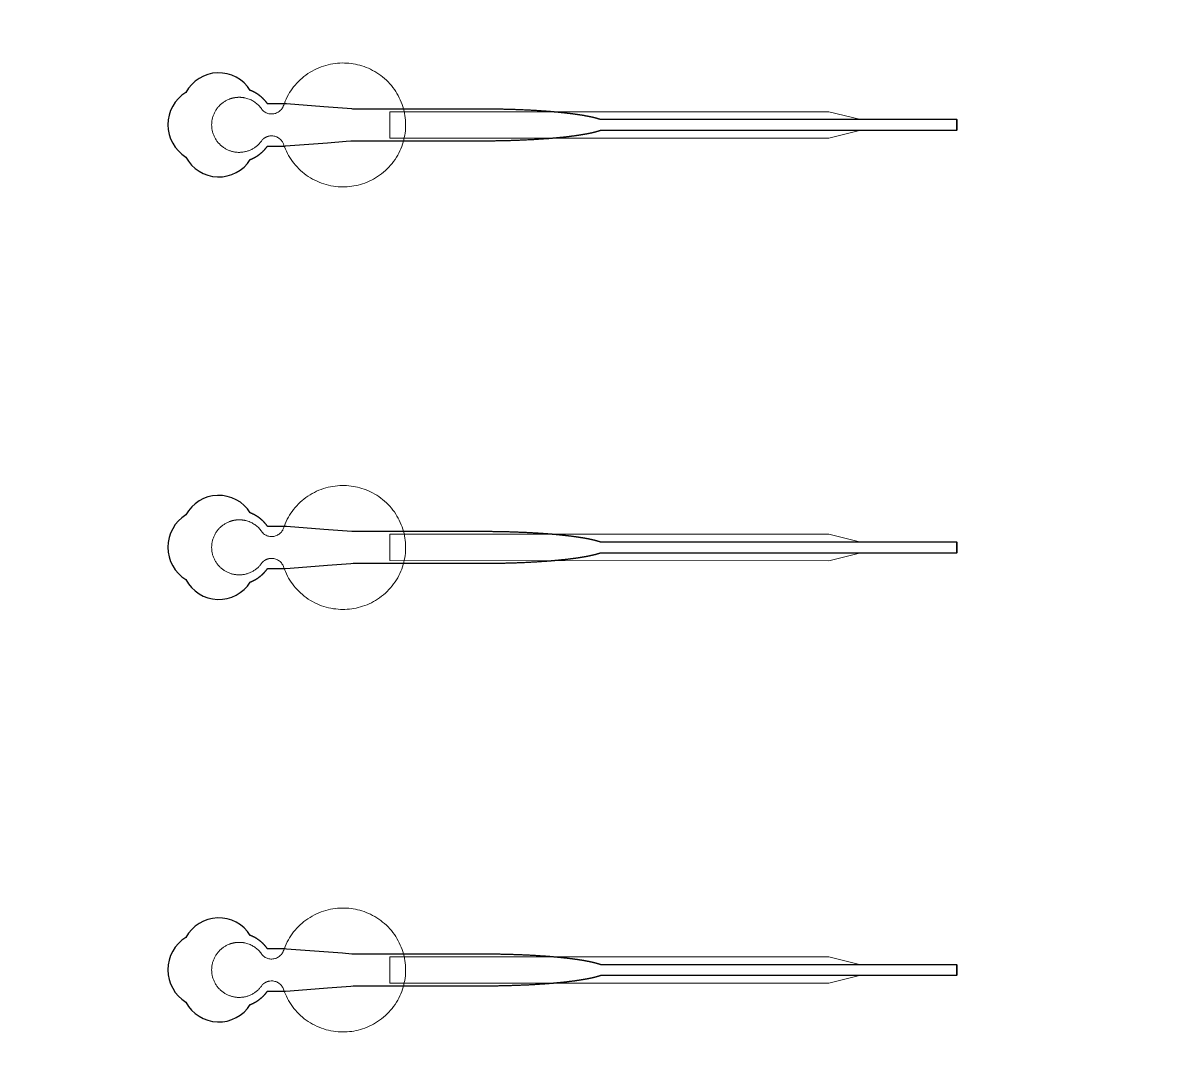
# Model space of a CAD drawing. Header units: inches. Extents: x -52997 to 52003, y -52254 to 52746.
# Drawn here: x -21881 to -16400, y 3389 to 8292 of the extents above; entities that cross this region are included whole.
import ezdxf

# ---------------------------------------------------------------- set-up
doc = ezdxf.new("R2010")
doc.units = ezdxf.units.IN
doc.header["$MEASUREMENT"] = 0
doc.layers.add('1', color=1, linetype='Continuous')
doc.layers.add('2', color=140, linetype='Continuous', lineweight=0)
doc.layers.add('3', color=90, linetype='Continuous', lineweight=0)

msp = doc.modelspace()

# ---------------------------------------------------------------- linework, layer by layer
at = {"layer": '1'}
for points in [[(-16283.4, -47485.7), (0, -47485.7), (16283.4, -47485.7, 5.999107)], [(-16250, -47285.7), (0, -47285.7), (16250, -47285.7, 5.986812)], [(-13685.8, -45485.7), (0, -45485.7), (13685.8, -45485.7, 6.794322)], [(-20806.1, 7646.4), (-20805.8, 7646.6), (-20805, 7646.9), (-20804.1, 7647.2), (-20803.3, 7647.6), (-20802.4, 7647.9), (-20801.6, 7648.2), (-20800.7, 7648.6), (-20799.9, 7649), (-20799, 7649.3), (-20798.2, 7649.7), (-20797.3, 7650.1), (-20796.5, 7650.5), (-20795.6, 7650.9), (-20794.7, 7651.3), (-20793.9, 7651.7), (-20793, 7652.1), (-20792.2, 7652.5), (-20791.3, 7652.9), (-20790.5, 7653.4), (-20789.6, 7653.8), (-20788.7, 7654.2), (-20787.9, 7654.7), (-20787, 7655.1), (-20786.2, 7655.6), (-20785.3, 7656.1), (-20784.5, 7656.5), (-20783.6, 7657), (-20782.7, 7657.5), (-20781.9, 7658), (-20781, 7658.5), (-20780.2, 7659), (-20779.3, 7659.5), (-20778.5, 7660), (-20777.6, 7660.5), (-20776.8, 7661), (-20775.9, 7661.6), (-20775.1, 7662.1), (-20774.2, 7662.7), (-20773.4, 7663.2), (-20772.6, 7663.8), (-20771.7, 7664.3), (-20770.9, 7664.9), (-20770, 7665.4), (-20769.2, 7666), (-20768.4, 7666.6), (-20767.5, 7667.2), (-20766.7, 7667.8), (-20765.9, 7668.4), (-20765.1, 7669), (-20764.3, 7669.6), (-20763.4, 7670.2), (-20762.6, 7670.8), (-20761.8, 7671.4), (-20761, 7672), (-20760.2, 7672.7), (-20759.4, 7673.3), (-20758.6, 7673.9), (-20757.8, 7674.6), (-20757, 7675.2), (-20756.2, 7675.9), (-20755.4, 7676.5), (-20754.7, 7677.2), (-20753.9, 7677.8), (-20753.1, 7678.5), (-20752.3, 7679.2), (-20751.6, 7679.9), (-20750.8, 7680.5), (-20750.1, 7681.2), (-20749.3, 7681.9), (-20748.6, 7682.6), (-20747.8, 7683.3), (-20747.1, 7684), (-20746.3, 7684.7), (-20745.6, 7685.4), (-20744.9, 7686.1), (-20744.2, 7686.8), (-20743.5, 7687.5), (-20742.7, 7688.3), (-20742, 7689), (-20741.3, 7689.7), (-20740.6, 7690.4), (-20740, 7691.2), (-20739.3, 7691.9), (-20738.6, 7692.6), (-20737.9, 7693.4), (-20737.3, 7694.1), (-20736.6, 7694.8), (-20735.9, 7695.6), (-20735.3, 7696.3), (-20734.6, 7697.1), (-20734, 7697.8), (-20733.4, 7698.6), (-20732.7, 7699.3), (-20732.1, 7700.1), (-20731.5, 7700.9), (-20730.9, 7701.6), (-20730.3, 7702.4), (-20729.7, 7703.1), (-20729.1, 7703.9), (-20728.5, 7704.7), (-20727.9, 7705.4), (-20727.4, 7706.2), (-20726.8, 7707), (-20726.2, 7707.7), (-20725.7, 7708.5), (-20725.1, 7709.3), (-20724.6, 7710), (-20681, 7710), (-20659.2, 7710), (-20648.3, 7710), (-20645.6, 7710), (-20644.2, 7710), (-20644.2, 7710), (-20644.2, 7710), (-20644.2, 7710), (-20644.2, 7710), (-20644.1, 7710.1), (-20644.1, 7710.1), (-20643.7, 7710.1), (-20643, 7710.1), (-20641.6, 7710.2), (-20638.9, 7710.5), (-20616.8, 7712.1), (-20440.2, 7725.7), (-20351.8, 7732.5), (-20329.8, 7734.2), (-20318.7, 7735), (-20318.4, 7735), (-20318.3, 7735), (-20318.3, 7735), (-20318.2, 7735), (-20318.1, 7735), (-20317.7, 7735), (-20057.2, 7735), (-20051, 7735), (-20038.4, 7735), (-19937.9, 7735), (-19736.9, 7735), (-19724.3, 7735), (-19718, 7735), (-19714.9, 7735), (-19713.3, 7735), (-19712.9, 7735), (-19712.7, 7735), (-19712.6, 7735), (-19712.6, 7735), (-19712.5, 7735), (-19712.5, 7735), (-19711.9, 7735), (-19707.4, 7735.1), (-19702.8, 7735.1), (-19698.1, 7735.1), (-19693.5, 7735.1), (-19688.9, 7735.1), (-19684.2, 7735.1), (-19679.5, 7735.2), (-19674.9, 7735.2), (-19670.2, 7735.2), (-19665.5, 7735.3), (-19660.8, 7735.3), (-19656, 7735.4), (-19651.3, 7735.4), (-19646.6, 7735.5), (-19641.8, 7735.6), (-19637, 7735.6), (-19632.3, 7735.7), (-19627.5, 7735.8), (-19622.7, 7735.9), (-19617.9, 7736), (-19613.1, 7736.1), (-19608.3, 7736.2), (-19603.5, 7736.3), (-19598.7, 7736.4), (-19593.9, 7736.5), (-19589.1, 7736.7), (-19584.2, 7736.8), (-19579.4, 7736.9), (-19574.6, 7737.1), (-19569.8, 7737.2), (-19564.9, 7737.4), (-19560.1, 7737.5), (-19555.3, 7737.7), (-19550.4, 7737.8), (-19545.6, 7738), (-19540.8, 7738.2), (-19535.9, 7738.4), (-19531.1, 7738.6), (-19526.3, 7738.8), (-19521.5, 7739), (-19516.7, 7739.2), (-19511.8, 7739.4), (-19507, 7739.6), (-19502.2, 7739.8), (-19497.5, 7740), (-19492.7, 7740.3), (-19487.9, 7740.5), (-19483.1, 7740.7), (-19478.4, 7741), (-19473.6, 7741.3), (-19468.9, 7741.5), (-19464.1, 7741.8), (-19459.4, 7742), (-19454.7, 7742.3), (-19450, 7742.6), (-19445.3, 7742.9), (-19440.7, 7743.2), (-19436, 7743.5), (-19431.4, 7743.8), (-19426.8, 7744.1), (-19422.1, 7744.4), (-19417.6, 7744.7), (-19413, 7745.1), (-19410.7, 7745.2), (-19408.4, 7745.4), (-19406.2, 7745.6), (-19403.9, 7745.7), (-19401.6, 7745.9), (-19399.4, 7746.1), (-19397.1, 7746.2), (-19394.9, 7746.4), (-19392.6, 7746.6), (-19390.4, 7746.8), (-19388.2, 7747), (-19385.9, 7747.1), (-19383.7, 7747.3), (-19381.5, 7747.5), (-19379.3, 7747.7), (-19377.1, 7747.9), (-19374.9, 7748.1), (-19372.7, 7748.2), (-19370.5, 7748.4), (-19368.3, 7748.6), (-19366.2, 7748.8), (-19364, 7749), (-19361.8, 7749.2), (-19359.7, 7749.4), (-19357.5, 7749.6), (-19355.4, 7749.8), (-19353.2, 7750), (-19351.1, 7750.2), (-19349, 7750.4), (-19346.9, 7750.6), (-19344.8, 7750.8), (-19342.7, 7751), (-19340.6, 7751.2), (-19338.5, 7751.4), (-19336.4, 7751.6), (-19334.3, 7751.8), (-19332.2, 7752), (-19330.2, 7752.3), (-19328.1, 7752.5), (-19326.1, 7752.7), (-19324, 7752.9), (-19322, 7753.1), (-19320, 7753.3), (-19317.9, 7753.6), (-19315.9, 7753.8), (-19313.9, 7754), (-19311.9, 7754.2), (-19309.9, 7754.4), (-19308, 7754.7), (-19306, 7754.9), (-19304, 7755.1), (-19302.1, 7755.3), (-19300.1, 7755.6), (-19298.2, 7755.8), (-19296.2, 7756), (-19294.3, 7756.3), (-19292.4, 7756.5), (-19290.5, 7756.7), (-19288.6, 7757), (-19286.7, 7757.2), (-19284.8, 7757.5), (-19282.9, 7757.7), (-19281.1, 7757.9), (-19279.2, 7758.2), (-19277.4, 7758.4), (-19275.5, 7758.7), (-19273.7, 7758.9), (-19271.9, 7759.1), (-19270.1, 7759.4), (-19268.3, 7759.6), (-19266.5, 7759.9), (-19264.7, 7760.1), (-19262.9, 7760.4), (-19261.1, 7760.6), (-19259.4, 7760.9), (-19257.6, 7761.1), (-19255.9, 7761.4), (-19254.2, 7761.7), (-19252.5, 7761.9), (-19250.7, 7762.2), (-19249, 7762.4), (-19247.4, 7762.7), (-19245.7, 7762.9), (-19244, 7763.2), (-19242.3, 7763.5), (-19240.7, 7763.7), (-19239, 7764), (-19237.4, 7764.2), (-19235.8, 7764.5), (-19234.2, 7764.8), (-19232.6, 7765), (-19231, 7765.3), (-19229.4, 7765.6), (-19227.8, 7765.8), (-19226.3, 7766.1), (-19224.7, 7766.4), (-19223.2, 7766.7), (-19221.6, 7766.9), (-19220.1, 7767.2), (-19218.6, 7767.5), (-19217.1, 7767.7), (-19215.6, 7768), (-19214.1, 7768.3), (-19212.6, 7768.6), (-19211.2, 7768.8), (-19209.7, 7769.1), (-19208.3, 7769.4), (-19206.9, 7769.7), (-19205.4, 7770), (-19204, 7770.2), (-19202.6, 7770.5), (-19201.3, 7770.8), (-19199.9, 7771.1), (-19198.5, 7771.4), (-19197.2, 7771.6), (-19195.8, 7771.9), (-19194.5, 7772.2), (-19193.2, 7772.5), (-19191.8, 7772.8), (-19190.5, 7773.1), (-19189.2, 7773.4), (-19188, 7773.6), (-19186.7, 7773.9), (-19185.4, 7774.2), (-19184.2, 7774.5), (-19183, 7774.8), (-19181.7, 7775.1), (-19180.5, 7775.4), (-19179.3, 7775.7), (-19178.1, 7776), (-19176.9, 7776.2), (-19175.8, 7776.5), (-19174.6, 7776.8), (-19173.5, 7777.1), (-19172.3, 7777.4), (-19171.2, 7777.7), (-19170.1, 7778), (-19169, 7778.3), (-19167.9, 7778.6), (-19166.8, 7778.9), (-19165.7, 7779.2), (-19164.7, 7779.5), (-19163.6, 7779.8), (-19162.6, 7780.1), (-19161.6, 7780.4), (-19160.5, 7780.7), (-19159.5, 7781), (-19158.5, 7781.2), (-19157.6, 7781.5), (-19156.6, 7781.8), (-19155.6, 7782.1), (-19154.7, 7782.4), (-19153.7, 7782.7), (-19152.8, 7783), (-19151.9, 7783.3), (-19151, 7783.6), (-19150.1, 7783.9), (-19149.2, 7784.2), (-19148.3, 7784.5), (-19146.9, 7785), (-17461.3, 7784.8), (-17461.3, 7835), (-19146.8, 7835), (-19147.1, 7835.1), (-19148, 7835.4), (-19148.9, 7835.8), (-19149.7, 7836.1), (-19150.6, 7836.4), (-19151.5, 7836.7), (-19152.5, 7837), (-19153.4, 7837.3), (-19154.3, 7837.6), (-19155.3, 7837.8), (-19156.2, 7838.1), (-19157.2, 7838.4), (-19158.2, 7838.7), (-19159.2, 7839), (-19160.2, 7839.3), (-19161.2, 7839.6), (-19162.2, 7839.9), (-19163.3, 7840.2), (-19164.3, 7840.5), (-19165.4, 7840.8), (-19166.4, 7841.1), (-19167.5, 7841.4), (-19168.6, 7841.7), (-19169.7, 7842), (-19170.8, 7842.3), (-19172, 7842.6), (-19173.1, 7842.9), (-19174.3, 7843.2), (-19175.4, 7843.5), (-19176.6, 7843.8), (-19177.8, 7844.1), (-19179, 7844.4), (-19180.2, 7844.6), (-19181.4, 7844.9), (-19182.6, 7845.2), (-19183.8, 7845.5), (-19185.1, 7845.8), (-19186.3, 7846.1), (-19187.6, 7846.4), (-19188.9, 7846.7), (-19190.2, 7847), (-19191.5, 7847.2), (-19192.8, 7847.5), (-19194.1, 7847.8), (-19195.5, 7848.1), (-19196.8, 7848.4), (-19198.2, 7848.7), (-19199.5, 7848.9), (-19200.9, 7849.2), (-19202.3, 7849.5), (-19203.7, 7849.8), (-19205.1, 7850.1), (-19206.5, 7850.3), (-19207.9, 7850.6), (-19209.4, 7850.9), (-19210.8, 7851.2), (-19212.3, 7851.5), (-19213.8, 7851.7), (-19215.2, 7852), (-19216.7, 7852.3), (-19218.2, 7852.6), (-19219.7, 7852.8), (-19221.3, 7853.1), (-19222.8, 7853.4), (-19224.3, 7853.7), (-19225.9, 7853.9), (-19227.5, 7854.2), (-19229, 7854.5), (-19230.6, 7854.7), (-19232.2, 7855), (-19233.8, 7855.3), (-19235.4, 7855.5), (-19237, 7855.8), (-19238.7, 7856.1), (-19240.3, 7856.3), (-19242, 7856.6), (-19243.6, 7856.8), (-19245.3, 7857.1), (-19247, 7857.4), (-19248.7, 7857.6), (-19250.4, 7857.9), (-19252.1, 7858.1), (-19253.8, 7858.4), (-19255.5, 7858.6), (-19257.3, 7858.9), (-19259, 7859.2), (-19260.8, 7859.4), (-19262.6, 7859.7), (-19264.3, 7859.9), (-19266.1, 7860.2), (-19267.9, 7860.4), (-19269.7, 7860.7), (-19271.5, 7860.9), (-19273.3, 7861.1), (-19275.2, 7861.4), (-19277, 7861.6), (-19278.8, 7861.9), (-19280.7, 7862.1), (-19282.6, 7862.4), (-19284.4, 7862.6), (-19286.3, 7862.8), (-19288.2, 7863.1), (-19290.1, 7863.3), (-19292, 7863.5), (-19293.9, 7863.8), (-19295.8, 7864), (-19297.8, 7864.2), (-19299.7, 7864.5), (-19301.7, 7864.7), (-19303.6, 7864.9), (-19305.6, 7865.2), (-19307.6, 7865.4), (-19309.5, 7865.6), (-19311.5, 7865.8), (-19313.5, 7866.1), (-19315.5, 7866.3), (-19317.5, 7866.5), (-19319.5, 7866.7), (-19321.6, 7866.9), (-19323.6, 7867.2), (-19325.6, 7867.4), (-19327.7, 7867.6), (-19329.7, 7867.8), (-19331.8, 7868), (-19333.9, 7868.2), (-19335.9, 7868.4), (-19338, 7868.6), (-19340.1, 7868.9), (-19342.2, 7869.1), (-19344.3, 7869.3), (-19346.4, 7869.5), (-19348.5, 7869.7), (-19350.6, 7869.9), (-19352.8, 7870.1), (-19354.9, 7870.3), (-19357, 7870.5), (-19359.2, 7870.7), (-19361.3, 7870.9), (-19363.5, 7871.1), (-19365.7, 7871.2), (-19367.8, 7871.4), (-19370, 7871.6), (-19372.2, 7871.8), (-19374.4, 7872), (-19376.6, 7872.2), (-19378.8, 7872.4), (-19381, 7872.6), (-19383.2, 7872.7), (-19385.4, 7872.9), (-19387.6, 7873.1), (-19389.8, 7873.3), (-19392.1, 7873.5), (-19394.3, 7873.6), (-19396.5, 7873.8), (-19398.8, 7874), (-19401, 7874.2), (-19403.3, 7874.3), (-19405.6, 7874.5), (-19407.8, 7874.7), (-19410.1, 7874.8), (-19414.6, 7875.2), (-19419.2, 7875.5), (-19423.8, 7875.8), (-19428.4, 7876.1), (-19433, 7876.4), (-19437.6, 7876.7), (-19442.3, 7877), (-19446.9, 7877.3), (-19451.6, 7877.6), (-19456.3, 7877.9), (-19461, 7878.1), (-19465.7, 7878.4), (-19470.4, 7878.7), (-19475.1, 7878.9), (-19479.9, 7879.2), (-19484.6, 7879.4), (-19489.4, 7879.7), (-19494.1, 7879.9), (-19498.9, 7880.1), (-19503.7, 7880.4), (-19508.5, 7880.6), (-19513.3, 7880.8), (-19518, 7881), (-19522.8, 7881.2), (-19527.6, 7881.4), (-19532.4, 7881.6), (-19537.2, 7881.8), (-19542.1, 7882), (-19546.9, 7882.1), (-19551.7, 7882.3), (-19556.5, 7882.5), (-19561.3, 7882.6), (-19566.1, 7882.8), (-19570.9, 7882.9), (-19575.7, 7883.1), (-19580.5, 7883.2), (-19585.3, 7883.3), (-19590.1, 7883.5), (-19594.9, 7883.6), (-19599.7, 7883.7), (-19604.5, 7883.8), (-19609.3, 7883.9), (-19614, 7884), (-19618.8, 7884.1), (-19623.6, 7884.2), (-19628.3, 7884.3), (-19633.1, 7884.4), (-19637.8, 7884.5), (-19642.5, 7884.5), (-19647.2, 7884.6), (-19652, 7884.7), (-19656.7, 7884.7), (-19661.3, 7884.8), (-19666, 7884.8), (-19670.7, 7884.9), (-19675.4, 7884.9), (-19680, 7884.9), (-19684.6, 7885), (-19689.3, 7885), (-19693.9, 7885), (-19698.5, 7885), (-19700.8, 7885), (-19701.3, 7885), (-19701.6, 7885), (-19701.8, 7885), (-19702, 7885), (-19703.6, 7885), (-19709.9, 7885), (-19722.7, 7885), (-19773.7, 7885), (-19977.6, 7885), (-20028.6, 7885), (-20054.1, 7885), (-20060.5, 7885), (-20062, 7885), (-20317.8, 7885), (-20318.2, 7885), (-20318.3, 7885), (-20318.3, 7885), (-20318.3, 7885), (-20318.4, 7885), (-20318.8, 7885.1), (-20320.1, 7885.2), (-20325.7, 7885.6), (-20369.8, 7889), (-20458.1, 7895.8), (-20634.8, 7909.3), (-20640.3, 7909.8), (-20643.1, 7910), (-20643.8, 7910), (-20644.1, 7910), (-20644.1, 7910), (-20644.2, 7910), (-20644.2, 7910), (-20644.2, 7910), (-20644.2, 7910), (-20644.2, 7910), (-20644.6, 7910), (-20647.3, 7910), (-20652.8, 7910), (-20663.7, 7910), (-20685.4, 7910), (-20707.2, 7910), (-20718.1, 7910), (-20723.6, 7910), (-20724.3, 7910), (-20724.4, 7910), (-20724.5, 7910), (-20724.6, 7910), (-20724.6, 7910), (-20724.6, 7910), (-20724.6, 7910.1), (-20725, 7910.6), (-20725.8, 7911.8), (-20726.6, 7912.9), (-20727.4, 7914), (-20728.3, 7915.1), (-20729.1, 7916.2), (-20730, 7917.4), (-20730.9, 7918.5), (-20731.7, 7919.6), (-20732.6, 7920.7), (-20733.6, 7921.8), (-20734.5, 7922.9), (-20735.4, 7924), (-20736.4, 7925.1), (-20737.3, 7926.2), (-20738.3, 7927.3), (-20739.3, 7928.3), (-20740.3, 7929.4), (-20741.3, 7930.5), (-20742.4, 7931.6), (-20743.4, 7932.6), (-20744.4, 7933.7), (-20745.5, 7934.7), (-20746.6, 7935.8), (-20747.7, 7936.8), (-20748.8, 7937.8), (-20749.9, 7938.9), (-20751, 7939.9), (-20752.1, 7940.9), (-20753.3, 7941.9), (-20754.4, 7942.9), (-20755.6, 7943.9), (-20756.8, 7944.9), (-20758, 7945.8), (-20759.2, 7946.8), (-20760.4, 7947.7), (-20761.6, 7948.7), (-20762.8, 7949.6), (-20764.1, 7950.6), (-20765.3, 7951.5), (-20766.6, 7952.4), (-20767.9, 7953.3), (-20769.1, 7954.2), (-20770.4, 7955.1), (-20771.7, 7955.9), (-20773, 7956.8), (-20774.3, 7957.6), (-20775.6, 7958.5), (-20777, 7959.3), (-20778.3, 7960.1), (-20779.7, 7960.9), (-20781, 7961.7), (-20782.4, 7962.5), (-20783.7, 7963.2), (-20785.1, 7964), (-20786.5, 7964.7), (-20787.9, 7965.5), (-20789.2, 7966.2), (-20790.6, 7966.9), (-20792, 7967.6), (-20793.4, 7968.2), (-20794.9, 7968.9), (-20796.3, 7969.6), (-20797.7, 7970.2), (-20799.1, 7970.8), (-20800.5, 7971.4), (-20802, 7972), (-20803.4, 7972.6), (-20804.8, 7973.2), (-20806.1, 7973.6, 0.576044), (-21110.6, 7964.3, 0.560065), (-21110.6, 7657.8, 0.578435)], [(-20806.1, 5646.4), (-20805.8, 5646.6), (-20805, 5646.9), (-20804.1, 5647.2), (-20803.3, 5647.6), (-20802.4, 5647.9), (-20801.6, 5648.2), (-20800.7, 5648.6), (-20799.9, 5649), (-20799, 5649.3), (-20798.2, 5649.7), (-20797.3, 5650.1), (-20796.5, 5650.5), (-20795.6, 5650.9), (-20794.7, 5651.3), (-20793.9, 5651.7), (-20793, 5652.1), (-20792.2, 5652.5), (-20791.3, 5652.9), (-20790.5, 5653.4), (-20789.6, 5653.8), (-20788.7, 5654.2), (-20787.9, 5654.7), (-20787, 5655.1), (-20786.2, 5655.6), (-20785.3, 5656.1), (-20784.5, 5656.5), (-20783.6, 5657), (-20782.7, 5657.5), (-20781.9, 5658), (-20781, 5658.5), (-20780.2, 5659), (-20779.3, 5659.5), (-20778.5, 5660), (-20777.6, 5660.5), (-20776.8, 5661), (-20775.9, 5661.6), (-20775.1, 5662.1), (-20774.2, 5662.7), (-20773.4, 5663.2), (-20772.6, 5663.8), (-20771.7, 5664.3), (-20770.9, 5664.9), (-20770, 5665.4), (-20769.2, 5666), (-20768.4, 5666.6), (-20767.5, 5667.2), (-20766.7, 5667.8), (-20765.9, 5668.4), (-20765.1, 5669), (-20764.3, 5669.6), (-20763.4, 5670.2), (-20762.6, 5670.8), (-20761.8, 5671.4), (-20761, 5672), (-20760.2, 5672.7), (-20759.4, 5673.3), (-20758.6, 5673.9), (-20757.8, 5674.6), (-20757, 5675.2), (-20756.2, 5675.9), (-20755.4, 5676.5), (-20754.7, 5677.2), (-20753.9, 5677.8), (-20753.1, 5678.5), (-20752.3, 5679.2), (-20751.6, 5679.9), (-20750.8, 5680.5), (-20750.1, 5681.2), (-20749.3, 5681.9), (-20748.6, 5682.6), (-20747.8, 5683.3), (-20747.1, 5684), (-20746.3, 5684.7), (-20745.6, 5685.4), (-20744.9, 5686.1), (-20744.2, 5686.8), (-20743.5, 5687.5), (-20742.7, 5688.3), (-20742, 5689), (-20741.3, 5689.7), (-20740.6, 5690.4), (-20740, 5691.2), (-20739.3, 5691.9), (-20738.6, 5692.6), (-20737.9, 5693.4), (-20737.3, 5694.1), (-20736.6, 5694.8), (-20735.9, 5695.6), (-20735.3, 5696.3), (-20734.6, 5697.1), (-20734, 5697.8), (-20733.4, 5698.6), (-20732.7, 5699.3), (-20732.1, 5700.1), (-20731.5, 5700.9), (-20730.9, 5701.6), (-20730.3, 5702.4), (-20729.7, 5703.1), (-20729.1, 5703.9), (-20728.5, 5704.7), (-20727.9, 5705.4), (-20727.4, 5706.2), (-20726.8, 5707), (-20726.2, 5707.7), (-20725.7, 5708.5), (-20725.1, 5709.3), (-20724.6, 5710), (-20681, 5710), (-20659.2, 5710), (-20648.3, 5710), (-20645.6, 5710), (-20644.2, 5710), (-20644.2, 5710), (-20644.2, 5710), (-20644.2, 5710), (-20644.2, 5710), (-20644.1, 5710.1), (-20644.1, 5710.1), (-20643.7, 5710.1), (-20643, 5710.1), (-20641.6, 5710.2), (-20638.9, 5710.5), (-20616.8, 5712.1), (-20440.2, 5725.7), (-20351.8, 5732.5), (-20329.8, 5734.2), (-20318.7, 5735), (-20318.4, 5735), (-20318.3, 5735), (-20318.3, 5735), (-20318.2, 5735), (-20318.1, 5735), (-20317.7, 5735), (-20057.2, 5735), (-20051, 5735), (-20038.4, 5735), (-19937.9, 5735), (-19736.9, 5735), (-19724.3, 5735), (-19718, 5735), (-19714.9, 5735), (-19713.3, 5735), (-19712.9, 5735), (-19712.7, 5735), (-19712.6, 5735), (-19712.6, 5735), (-19712.5, 5735), (-19712.5, 5735), (-19711.9, 5735), (-19707.4, 5735.1), (-19702.8, 5735.1), (-19698.1, 5735.1), (-19693.5, 5735.1), (-19688.9, 5735.1), (-19684.2, 5735.1), (-19679.5, 5735.2), (-19674.9, 5735.2), (-19670.2, 5735.2), (-19665.5, 5735.3), (-19660.8, 5735.3), (-19656, 5735.4), (-19651.3, 5735.4), (-19646.6, 5735.5), (-19641.8, 5735.6), (-19637, 5735.6), (-19632.3, 5735.7), (-19627.5, 5735.8), (-19622.7, 5735.9), (-19617.9, 5736), (-19613.1, 5736.1), (-19608.3, 5736.2), (-19603.5, 5736.3), (-19598.7, 5736.4), (-19593.9, 5736.5), (-19589.1, 5736.7), (-19584.2, 5736.8), (-19579.4, 5736.9), (-19574.6, 5737.1), (-19569.8, 5737.2), (-19564.9, 5737.4), (-19560.1, 5737.5), (-19555.3, 5737.7), (-19550.4, 5737.8), (-19545.6, 5738), (-19540.8, 5738.2), (-19535.9, 5738.4), (-19531.1, 5738.6), (-19526.3, 5738.8), (-19521.5, 5739), (-19516.7, 5739.2), (-19511.8, 5739.4), (-19507, 5739.6), (-19502.2, 5739.8), (-19497.5, 5740), (-19492.7, 5740.3), (-19487.9, 5740.5), (-19483.1, 5740.7), (-19478.4, 5741), (-19473.6, 5741.3), (-19468.9, 5741.5), (-19464.1, 5741.8), (-19459.4, 5742), (-19454.7, 5742.3), (-19450, 5742.6), (-19445.3, 5742.9), (-19440.7, 5743.2), (-19436, 5743.5), (-19431.4, 5743.8), (-19426.8, 5744.1), (-19422.1, 5744.4), (-19417.6, 5744.7), (-19413, 5745.1), (-19410.7, 5745.2), (-19408.4, 5745.4), (-19406.2, 5745.6), (-19403.9, 5745.7), (-19401.6, 5745.9), (-19399.4, 5746.1), (-19397.1, 5746.2), (-19394.9, 5746.4), (-19392.6, 5746.6), (-19390.4, 5746.8), (-19388.2, 5747), (-19385.9, 5747.1), (-19383.7, 5747.3), (-19381.5, 5747.5), (-19379.3, 5747.7), (-19377.1, 5747.9), (-19374.9, 5748.1), (-19372.7, 5748.2), (-19370.5, 5748.4), (-19368.3, 5748.6), (-19366.2, 5748.8), (-19364, 5749), (-19361.8, 5749.2), (-19359.7, 5749.4), (-19357.5, 5749.6), (-19355.4, 5749.8), (-19353.2, 5750), (-19351.1, 5750.2), (-19349, 5750.4), (-19346.9, 5750.6), (-19344.8, 5750.8), (-19342.7, 5751), (-19340.6, 5751.2), (-19338.5, 5751.4), (-19336.4, 5751.6), (-19334.3, 5751.8), (-19332.2, 5752), (-19330.2, 5752.3), (-19328.1, 5752.5), (-19326.1, 5752.7), (-19324, 5752.9), (-19322, 5753.1), (-19320, 5753.3), (-19317.9, 5753.6), (-19315.9, 5753.8), (-19313.9, 5754), (-19311.9, 5754.2), (-19309.9, 5754.4), (-19308, 5754.7), (-19306, 5754.9), (-19304, 5755.1), (-19302.1, 5755.3), (-19300.1, 5755.6), (-19298.2, 5755.8), (-19296.2, 5756), (-19294.3, 5756.3), (-19292.4, 5756.5), (-19290.5, 5756.7), (-19288.6, 5757), (-19286.7, 5757.2), (-19284.8, 5757.5), (-19282.9, 5757.7), (-19281.1, 5757.9), (-19279.2, 5758.2), (-19277.4, 5758.4), (-19275.5, 5758.7), (-19273.7, 5758.9), (-19271.9, 5759.1), (-19270.1, 5759.4), (-19268.3, 5759.6), (-19266.5, 5759.9), (-19264.7, 5760.1), (-19262.9, 5760.4), (-19261.1, 5760.6), (-19259.4, 5760.9), (-19257.6, 5761.1), (-19255.9, 5761.4), (-19254.2, 5761.7), (-19252.5, 5761.9), (-19250.7, 5762.2), (-19249, 5762.4), (-19247.4, 5762.7), (-19245.7, 5762.9), (-19244, 5763.2), (-19242.3, 5763.5), (-19240.7, 5763.7), (-19239, 5764), (-19237.4, 5764.2), (-19235.8, 5764.5), (-19234.2, 5764.8), (-19232.6, 5765), (-19231, 5765.3), (-19229.4, 5765.6), (-19227.8, 5765.8), (-19226.3, 5766.1), (-19224.7, 5766.4), (-19223.2, 5766.7), (-19221.6, 5766.9), (-19220.1, 5767.2), (-19218.6, 5767.5), (-19217.1, 5767.7), (-19215.6, 5768), (-19214.1, 5768.3), (-19212.6, 5768.6), (-19211.2, 5768.8), (-19209.7, 5769.1), (-19208.3, 5769.4), (-19206.9, 5769.7), (-19205.4, 5770), (-19204, 5770.2), (-19202.6, 5770.5), (-19201.3, 5770.8), (-19199.9, 5771.1), (-19198.5, 5771.4), (-19197.2, 5771.6), (-19195.8, 5771.9), (-19194.5, 5772.2), (-19193.2, 5772.5), (-19191.8, 5772.8), (-19190.5, 5773.1), (-19189.2, 5773.4), (-19188, 5773.6), (-19186.7, 5773.9), (-19185.4, 5774.2), (-19184.2, 5774.5), (-19183, 5774.8), (-19181.7, 5775.1), (-19180.5, 5775.4), (-19179.3, 5775.7), (-19178.1, 5776), (-19176.9, 5776.2), (-19175.8, 5776.5), (-19174.6, 5776.8), (-19173.5, 5777.1), (-19172.3, 5777.4), (-19171.2, 5777.7), (-19170.1, 5778), (-19169, 5778.3), (-19167.9, 5778.6), (-19166.8, 5778.9), (-19165.7, 5779.2), (-19164.7, 5779.5), (-19163.6, 5779.8), (-19162.6, 5780.1), (-19161.6, 5780.4), (-19160.5, 5780.7), (-19159.5, 5781), (-19158.5, 5781.2), (-19157.6, 5781.5), (-19156.6, 5781.8), (-19155.6, 5782.1), (-19154.7, 5782.4), (-19153.7, 5782.7), (-19152.8, 5783), (-19151.9, 5783.3), (-19151, 5783.6), (-19150.1, 5783.9), (-19149.2, 5784.2), (-19148.3, 5784.5), (-19146.9, 5785), (-17461.3, 5784.8), (-17461.3, 5835), (-19146.8, 5835), (-19147.1, 5835.1), (-19148, 5835.4), (-19148.9, 5835.8), (-19149.7, 5836.1), (-19150.6, 5836.4), (-19151.5, 5836.7), (-19152.5, 5837), (-19153.4, 5837.3), (-19154.3, 5837.6), (-19155.3, 5837.8), (-19156.2, 5838.1), (-19157.2, 5838.4), (-19158.2, 5838.7), (-19159.2, 5839), (-19160.2, 5839.3), (-19161.2, 5839.6), (-19162.2, 5839.9), (-19163.3, 5840.2), (-19164.3, 5840.5), (-19165.4, 5840.8), (-19166.4, 5841.1), (-19167.5, 5841.4), (-19168.6, 5841.7), (-19169.7, 5842), (-19170.8, 5842.3), (-19172, 5842.6), (-19173.1, 5842.9), (-19174.3, 5843.2), (-19175.4, 5843.5), (-19176.6, 5843.8), (-19177.8, 5844.1), (-19179, 5844.4), (-19180.2, 5844.6), (-19181.4, 5844.9), (-19182.6, 5845.2), (-19183.8, 5845.5), (-19185.1, 5845.8), (-19186.3, 5846.1), (-19187.6, 5846.4), (-19188.9, 5846.7), (-19190.2, 5847), (-19191.5, 5847.2), (-19192.8, 5847.5), (-19194.1, 5847.8), (-19195.5, 5848.1), (-19196.8, 5848.4), (-19198.2, 5848.7), (-19199.5, 5848.9), (-19200.9, 5849.2), (-19202.3, 5849.5), (-19203.7, 5849.8), (-19205.1, 5850.1), (-19206.5, 5850.3), (-19207.9, 5850.6), (-19209.4, 5850.9), (-19210.8, 5851.2), (-19212.3, 5851.5), (-19213.8, 5851.7), (-19215.2, 5852), (-19216.7, 5852.3), (-19218.2, 5852.6), (-19219.7, 5852.8), (-19221.3, 5853.1), (-19222.8, 5853.4), (-19224.3, 5853.7), (-19225.9, 5853.9), (-19227.5, 5854.2), (-19229, 5854.5), (-19230.6, 5854.7), (-19232.2, 5855), (-19233.8, 5855.3), (-19235.4, 5855.5), (-19237, 5855.8), (-19238.7, 5856.1), (-19240.3, 5856.3), (-19242, 5856.6), (-19243.6, 5856.8), (-19245.3, 5857.1), (-19247, 5857.4), (-19248.7, 5857.6), (-19250.4, 5857.9), (-19252.1, 5858.1), (-19253.8, 5858.4), (-19255.5, 5858.6), (-19257.3, 5858.9), (-19259, 5859.2), (-19260.8, 5859.4), (-19262.6, 5859.7), (-19264.3, 5859.9), (-19266.1, 5860.2), (-19267.9, 5860.4), (-19269.7, 5860.7), (-19271.5, 5860.9), (-19273.3, 5861.1), (-19275.2, 5861.4), (-19277, 5861.6), (-19278.8, 5861.9), (-19280.7, 5862.1), (-19282.6, 5862.4), (-19284.4, 5862.6), (-19286.3, 5862.8), (-19288.2, 5863.1), (-19290.1, 5863.3), (-19292, 5863.5), (-19293.9, 5863.8), (-19295.8, 5864), (-19297.8, 5864.2), (-19299.7, 5864.5), (-19301.7, 5864.7), (-19303.6, 5864.9), (-19305.6, 5865.2), (-19307.6, 5865.4), (-19309.5, 5865.6), (-19311.5, 5865.8), (-19313.5, 5866.1), (-19315.5, 5866.3), (-19317.5, 5866.5), (-19319.5, 5866.7), (-19321.6, 5866.9), (-19323.6, 5867.2), (-19325.6, 5867.4), (-19327.7, 5867.6), (-19329.7, 5867.8), (-19331.8, 5868), (-19333.9, 5868.2), (-19335.9, 5868.4), (-19338, 5868.6), (-19340.1, 5868.9), (-19342.2, 5869.1), (-19344.3, 5869.3), (-19346.4, 5869.5), (-19348.5, 5869.7), (-19350.6, 5869.9), (-19352.8, 5870.1), (-19354.9, 5870.3), (-19357, 5870.5), (-19359.2, 5870.7), (-19361.3, 5870.9), (-19363.5, 5871.1), (-19365.7, 5871.2), (-19367.8, 5871.4), (-19370, 5871.6), (-19372.2, 5871.8), (-19374.4, 5872), (-19376.6, 5872.2), (-19378.8, 5872.4), (-19381, 5872.6), (-19383.2, 5872.7), (-19385.4, 5872.9), (-19387.6, 5873.1), (-19389.8, 5873.3), (-19392.1, 5873.5), (-19394.3, 5873.6), (-19396.5, 5873.8), (-19398.8, 5874), (-19401, 5874.2), (-19403.3, 5874.3), (-19405.6, 5874.5), (-19407.8, 5874.7), (-19410.1, 5874.8), (-19414.6, 5875.2), (-19419.2, 5875.5), (-19423.8, 5875.8), (-19428.4, 5876.1), (-19433, 5876.4), (-19437.6, 5876.7), (-19442.3, 5877), (-19446.9, 5877.3), (-19451.6, 5877.6), (-19456.3, 5877.9), (-19461, 5878.1), (-19465.7, 5878.4), (-19470.4, 5878.7), (-19475.1, 5878.9), (-19479.9, 5879.2), (-19484.6, 5879.4), (-19489.4, 5879.7), (-19494.1, 5879.9), (-19498.9, 5880.1), (-19503.7, 5880.4), (-19508.5, 5880.6), (-19513.3, 5880.8), (-19518, 5881), (-19522.8, 5881.2), (-19527.6, 5881.4), (-19532.4, 5881.6), (-19537.2, 5881.8), (-19542.1, 5882), (-19546.9, 5882.1), (-19551.7, 5882.3), (-19556.5, 5882.5), (-19561.3, 5882.6), (-19566.1, 5882.8), (-19570.9, 5882.9), (-19575.7, 5883.1), (-19580.5, 5883.2), (-19585.3, 5883.3), (-19590.1, 5883.5), (-19594.9, 5883.6), (-19599.7, 5883.7), (-19604.5, 5883.8), (-19609.3, 5883.9), (-19614, 5884), (-19618.8, 5884.1), (-19623.6, 5884.2), (-19628.3, 5884.3), (-19633.1, 5884.4), (-19637.8, 5884.5), (-19642.5, 5884.5), (-19647.2, 5884.6), (-19652, 5884.7), (-19656.7, 5884.7), (-19661.3, 5884.8), (-19666, 5884.8), (-19670.7, 5884.9), (-19675.4, 5884.9), (-19680, 5884.9), (-19684.6, 5885), (-19689.3, 5885), (-19693.9, 5885), (-19698.5, 5885), (-19700.8, 5885), (-19701.3, 5885), (-19701.6, 5885), (-19701.8, 5885), (-19702, 5885), (-19703.6, 5885), (-19709.9, 5885), (-19722.7, 5885), (-19773.7, 5885), (-19977.6, 5885), (-20028.6, 5885), (-20054.1, 5885), (-20060.5, 5885), (-20062, 5885), (-20317.8, 5885), (-20318.2, 5885), (-20318.3, 5885), (-20318.3, 5885), (-20318.3, 5885), (-20318.4, 5885), (-20318.8, 5885.1), (-20320.1, 5885.2), (-20325.7, 5885.6), (-20369.8, 5889), (-20458.1, 5895.8), (-20634.8, 5909.3), (-20640.3, 5909.8), (-20643.1, 5910), (-20643.8, 5910), (-20644.1, 5910), (-20644.1, 5910), (-20644.2, 5910), (-20644.2, 5910), (-20644.2, 5910), (-20644.2, 5910), (-20644.2, 5910), (-20644.6, 5910), (-20647.3, 5910), (-20652.8, 5910), (-20663.7, 5910), (-20685.4, 5910), (-20707.2, 5910), (-20718.1, 5910), (-20723.6, 5910), (-20724.3, 5910), (-20724.4, 5910), (-20724.5, 5910), (-20724.6, 5910), (-20724.6, 5910), (-20724.6, 5910), (-20724.6, 5910.1), (-20725, 5910.6), (-20725.8, 5911.8), (-20726.6, 5912.9), (-20727.4, 5914), (-20728.3, 5915.1), (-20729.1, 5916.2), (-20730, 5917.4), (-20730.9, 5918.5), (-20731.7, 5919.6), (-20732.6, 5920.7), (-20733.6, 5921.8), (-20734.5, 5922.9), (-20735.4, 5924), (-20736.4, 5925.1), (-20737.3, 5926.2), (-20738.3, 5927.3), (-20739.3, 5928.3), (-20740.3, 5929.4), (-20741.3, 5930.5), (-20742.4, 5931.6), (-20743.4, 5932.6), (-20744.4, 5933.7), (-20745.5, 5934.7), (-20746.6, 5935.8), (-20747.7, 5936.8), (-20748.8, 5937.8), (-20749.9, 5938.9), (-20751, 5939.9), (-20752.1, 5940.9), (-20753.3, 5941.9), (-20754.4, 5942.9), (-20755.6, 5943.9), (-20756.8, 5944.9), (-20758, 5945.8), (-20759.2, 5946.8), (-20760.4, 5947.7), (-20761.6, 5948.7), (-20762.8, 5949.6), (-20764.1, 5950.6), (-20765.3, 5951.5), (-20766.6, 5952.4), (-20767.9, 5953.3), (-20769.1, 5954.2), (-20770.4, 5955.1), (-20771.7, 5955.9), (-20773, 5956.8), (-20774.3, 5957.6), (-20775.6, 5958.5), (-20777, 5959.3), (-20778.3, 5960.1), (-20779.7, 5960.9), (-20781, 5961.7), (-20782.4, 5962.5), (-20783.7, 5963.2), (-20785.1, 5964), (-20786.5, 5964.7), (-20787.9, 5965.5), (-20789.2, 5966.2), (-20790.6, 5966.9), (-20792, 5967.6), (-20793.4, 5968.2), (-20794.9, 5968.9), (-20796.3, 5969.6), (-20797.7, 5970.2), (-20799.1, 5970.8), (-20800.5, 5971.4), (-20802, 5972), (-20803.4, 5972.6), (-20804.8, 5973.2), (-20806.1, 5973.6, 0.576044), (-21110.6, 5964.3, 0.560065), (-21110.6, 5657.8, 0.578435)], [(-20806.1, 3646.4), (-20805.8, 3646.6), (-20805, 3646.9), (-20804.1, 3647.2), (-20803.3, 3647.6), (-20802.4, 3647.9), (-20801.6, 3648.2), (-20800.7, 3648.6), (-20799.9, 3649), (-20799, 3649.3), (-20798.2, 3649.7), (-20797.3, 3650.1), (-20796.5, 3650.5), (-20795.6, 3650.9), (-20794.7, 3651.3), (-20793.9, 3651.7), (-20793, 3652.1), (-20792.2, 3652.5), (-20791.3, 3652.9), (-20790.5, 3653.4), (-20789.6, 3653.8), (-20788.7, 3654.2), (-20787.9, 3654.7), (-20787, 3655.1), (-20786.2, 3655.6), (-20785.3, 3656.1), (-20784.5, 3656.5), (-20783.6, 3657), (-20782.7, 3657.5), (-20781.9, 3658), (-20781, 3658.5), (-20780.2, 3659), (-20779.3, 3659.5), (-20778.5, 3660), (-20777.6, 3660.5), (-20776.8, 3661), (-20775.9, 3661.6), (-20775.1, 3662.1), (-20774.2, 3662.7), (-20773.4, 3663.2), (-20772.6, 3663.8), (-20771.7, 3664.3), (-20770.9, 3664.9), (-20770, 3665.4), (-20769.2, 3666), (-20768.4, 3666.6), (-20767.5, 3667.2), (-20766.7, 3667.8), (-20765.9, 3668.4), (-20765.1, 3669), (-20764.3, 3669.6), (-20763.4, 3670.2), (-20762.6, 3670.8), (-20761.8, 3671.4), (-20761, 3672), (-20760.2, 3672.7), (-20759.4, 3673.3), (-20758.6, 3673.9), (-20757.8, 3674.6), (-20757, 3675.2), (-20756.2, 3675.9), (-20755.4, 3676.5), (-20754.7, 3677.2), (-20753.9, 3677.8), (-20753.1, 3678.5), (-20752.3, 3679.2), (-20751.6, 3679.9), (-20750.8, 3680.5), (-20750.1, 3681.2), (-20749.3, 3681.9), (-20748.6, 3682.6), (-20747.8, 3683.3), (-20747.1, 3684), (-20746.3, 3684.7), (-20745.6, 3685.4), (-20744.9, 3686.1), (-20744.2, 3686.8), (-20743.5, 3687.5), (-20742.7, 3688.3), (-20742, 3689), (-20741.3, 3689.7), (-20740.6, 3690.4), (-20740, 3691.2), (-20739.3, 3691.9), (-20738.6, 3692.6), (-20737.9, 3693.4), (-20737.3, 3694.1), (-20736.6, 3694.8), (-20735.9, 3695.6), (-20735.3, 3696.3), (-20734.6, 3697.1), (-20734, 3697.8), (-20733.4, 3698.6), (-20732.7, 3699.3), (-20732.1, 3700.1), (-20731.5, 3700.9), (-20730.9, 3701.6), (-20730.3, 3702.4), (-20729.7, 3703.1), (-20729.1, 3703.9), (-20728.5, 3704.7), (-20727.9, 3705.4), (-20727.4, 3706.2), (-20726.8, 3707), (-20726.2, 3707.7), (-20725.7, 3708.5), (-20725.1, 3709.3), (-20724.6, 3710), (-20681, 3710), (-20659.2, 3710), (-20648.3, 3710), (-20645.6, 3710), (-20644.2, 3710), (-20644.2, 3710), (-20644.2, 3710), (-20644.2, 3710), (-20644.2, 3710), (-20644.1, 3710.1), (-20644.1, 3710.1), (-20643.7, 3710.1), (-20643, 3710.1), (-20641.6, 3710.2), (-20638.9, 3710.5), (-20616.8, 3712.1), (-20440.2, 3725.7), (-20351.8, 3732.5), (-20329.8, 3734.2), (-20318.7, 3735), (-20318.4, 3735), (-20318.3, 3735), (-20318.3, 3735), (-20318.2, 3735), (-20318.1, 3735), (-20317.7, 3735), (-20057.2, 3735), (-20051, 3735), (-20038.4, 3735), (-19937.9, 3735), (-19736.9, 3735), (-19724.3, 3735), (-19718, 3735), (-19714.9, 3735), (-19713.3, 3735), (-19712.9, 3735), (-19712.7, 3735), (-19712.6, 3735), (-19712.6, 3735), (-19712.5, 3735), (-19712.5, 3735), (-19711.9, 3735), (-19707.4, 3735.1), (-19702.8, 3735.1), (-19698.1, 3735.1), (-19693.5, 3735.1), (-19688.9, 3735.1), (-19684.2, 3735.1), (-19679.5, 3735.2), (-19674.9, 3735.2), (-19670.2, 3735.2), (-19665.5, 3735.3), (-19660.8, 3735.3), (-19656, 3735.4), (-19651.3, 3735.4), (-19646.6, 3735.5), (-19641.8, 3735.6), (-19637, 3735.6), (-19632.3, 3735.7), (-19627.5, 3735.8), (-19622.7, 3735.9), (-19617.9, 3736), (-19613.1, 3736.1), (-19608.3, 3736.2), (-19603.5, 3736.3), (-19598.7, 3736.4), (-19593.9, 3736.5), (-19589.1, 3736.7), (-19584.2, 3736.8), (-19579.4, 3736.9), (-19574.6, 3737.1), (-19569.8, 3737.2), (-19564.9, 3737.4), (-19560.1, 3737.5), (-19555.3, 3737.7), (-19550.4, 3737.8), (-19545.6, 3738), (-19540.8, 3738.2), (-19535.9, 3738.4), (-19531.1, 3738.6), (-19526.3, 3738.8), (-19521.5, 3739), (-19516.7, 3739.2), (-19511.8, 3739.4), (-19507, 3739.6), (-19502.2, 3739.8), (-19497.5, 3740), (-19492.7, 3740.3), (-19487.9, 3740.5), (-19483.1, 3740.7), (-19478.4, 3741), (-19473.6, 3741.3), (-19468.9, 3741.5), (-19464.1, 3741.8), (-19459.4, 3742), (-19454.7, 3742.3), (-19450, 3742.6), (-19445.3, 3742.9), (-19440.7, 3743.2), (-19436, 3743.5), (-19431.4, 3743.8), (-19426.8, 3744.1), (-19422.1, 3744.4), (-19417.6, 3744.7), (-19413, 3745.1), (-19410.7, 3745.2), (-19408.4, 3745.4), (-19406.2, 3745.6), (-19403.9, 3745.7), (-19401.6, 3745.9), (-19399.4, 3746.1), (-19397.1, 3746.2), (-19394.9, 3746.4), (-19392.6, 3746.6), (-19390.4, 3746.8), (-19388.2, 3747), (-19385.9, 3747.1), (-19383.7, 3747.3), (-19381.5, 3747.5), (-19379.3, 3747.7), (-19377.1, 3747.9), (-19374.9, 3748.1), (-19372.7, 3748.2), (-19370.5, 3748.4), (-19368.3, 3748.6), (-19366.2, 3748.8), (-19364, 3749), (-19361.8, 3749.2), (-19359.7, 3749.4), (-19357.5, 3749.6), (-19355.4, 3749.8), (-19353.2, 3750), (-19351.1, 3750.2), (-19349, 3750.4), (-19346.9, 3750.6), (-19344.8, 3750.8), (-19342.7, 3751), (-19340.6, 3751.2), (-19338.5, 3751.4), (-19336.4, 3751.6), (-19334.3, 3751.8), (-19332.2, 3752), (-19330.2, 3752.3), (-19328.1, 3752.5), (-19326.1, 3752.7), (-19324, 3752.9), (-19322, 3753.1), (-19320, 3753.3), (-19317.9, 3753.6), (-19315.9, 3753.8), (-19313.9, 3754), (-19311.9, 3754.2), (-19309.9, 3754.4), (-19308, 3754.7), (-19306, 3754.9), (-19304, 3755.1), (-19302.1, 3755.3), (-19300.1, 3755.6), (-19298.2, 3755.8), (-19296.2, 3756), (-19294.3, 3756.3), (-19292.4, 3756.5), (-19290.5, 3756.7), (-19288.6, 3757), (-19286.7, 3757.2), (-19284.8, 3757.5), (-19282.9, 3757.7), (-19281.1, 3757.9), (-19279.2, 3758.2), (-19277.4, 3758.4), (-19275.5, 3758.7), (-19273.7, 3758.9), (-19271.9, 3759.1), (-19270.1, 3759.4), (-19268.3, 3759.6), (-19266.5, 3759.9), (-19264.7, 3760.1), (-19262.9, 3760.4), (-19261.1, 3760.6), (-19259.4, 3760.9), (-19257.6, 3761.1), (-19255.9, 3761.4), (-19254.2, 3761.7), (-19252.5, 3761.9), (-19250.7, 3762.2), (-19249, 3762.4), (-19247.4, 3762.7), (-19245.7, 3762.9), (-19244, 3763.2), (-19242.3, 3763.5), (-19240.7, 3763.7), (-19239, 3764), (-19237.4, 3764.2), (-19235.8, 3764.5), (-19234.2, 3764.8), (-19232.6, 3765), (-19231, 3765.3), (-19229.4, 3765.6), (-19227.8, 3765.8), (-19226.3, 3766.1), (-19224.7, 3766.4), (-19223.2, 3766.7), (-19221.6, 3766.9), (-19220.1, 3767.2), (-19218.6, 3767.5), (-19217.1, 3767.7), (-19215.6, 3768), (-19214.1, 3768.3), (-19212.6, 3768.6), (-19211.2, 3768.8), (-19209.7, 3769.1), (-19208.3, 3769.4), (-19206.9, 3769.7), (-19205.4, 3770), (-19204, 3770.2), (-19202.6, 3770.5), (-19201.3, 3770.8), (-19199.9, 3771.1), (-19198.5, 3771.4), (-19197.2, 3771.6), (-19195.8, 3771.9), (-19194.5, 3772.2), (-19193.2, 3772.5), (-19191.8, 3772.8), (-19190.5, 3773.1), (-19189.2, 3773.4), (-19188, 3773.6), (-19186.7, 3773.9), (-19185.4, 3774.2), (-19184.2, 3774.5), (-19183, 3774.8), (-19181.7, 3775.1), (-19180.5, 3775.4), (-19179.3, 3775.7), (-19178.1, 3776), (-19176.9, 3776.2), (-19175.8, 3776.5), (-19174.6, 3776.8), (-19173.5, 3777.1), (-19172.3, 3777.4), (-19171.2, 3777.7), (-19170.1, 3778), (-19169, 3778.3), (-19167.9, 3778.6), (-19166.8, 3778.9), (-19165.7, 3779.2), (-19164.7, 3779.5), (-19163.6, 3779.8), (-19162.6, 3780.1), (-19161.6, 3780.4), (-19160.5, 3780.7), (-19159.5, 3781), (-19158.5, 3781.2), (-19157.6, 3781.5), (-19156.6, 3781.8), (-19155.6, 3782.1), (-19154.7, 3782.4), (-19153.7, 3782.7), (-19152.8, 3783), (-19151.9, 3783.3), (-19151, 3783.6), (-19150.1, 3783.9), (-19149.2, 3784.2), (-19148.3, 3784.5), (-19146.9, 3785), (-17461.3, 3784.8), (-17461.3, 3835), (-19146.8, 3835), (-19147.1, 3835.1), (-19148, 3835.4), (-19148.9, 3835.8), (-19149.7, 3836.1), (-19150.6, 3836.4), (-19151.5, 3836.7), (-19152.5, 3837), (-19153.4, 3837.3), (-19154.3, 3837.6), (-19155.3, 3837.8), (-19156.2, 3838.1), (-19157.2, 3838.4), (-19158.2, 3838.7), (-19159.2, 3839), (-19160.2, 3839.3), (-19161.2, 3839.6), (-19162.2, 3839.9), (-19163.3, 3840.2), (-19164.3, 3840.5), (-19165.4, 3840.8), (-19166.4, 3841.1), (-19167.5, 3841.4), (-19168.6, 3841.7), (-19169.7, 3842), (-19170.8, 3842.3), (-19172, 3842.6), (-19173.1, 3842.9), (-19174.3, 3843.2), (-19175.4, 3843.5), (-19176.6, 3843.8), (-19177.8, 3844.1), (-19179, 3844.4), (-19180.2, 3844.6), (-19181.4, 3844.9), (-19182.6, 3845.2), (-19183.8, 3845.5), (-19185.1, 3845.8), (-19186.3, 3846.1), (-19187.6, 3846.4), (-19188.9, 3846.7), (-19190.2, 3847), (-19191.5, 3847.2), (-19192.8, 3847.5), (-19194.1, 3847.8), (-19195.5, 3848.1), (-19196.8, 3848.4), (-19198.2, 3848.7), (-19199.5, 3848.9), (-19200.9, 3849.2), (-19202.3, 3849.5), (-19203.7, 3849.8), (-19205.1, 3850.1), (-19206.5, 3850.3), (-19207.9, 3850.6), (-19209.4, 3850.9), (-19210.8, 3851.2), (-19212.3, 3851.5), (-19213.8, 3851.7), (-19215.2, 3852), (-19216.7, 3852.3), (-19218.2, 3852.6), (-19219.7, 3852.8), (-19221.3, 3853.1), (-19222.8, 3853.4), (-19224.3, 3853.7), (-19225.9, 3853.9), (-19227.5, 3854.2), (-19229, 3854.5), (-19230.6, 3854.7), (-19232.2, 3855), (-19233.8, 3855.3), (-19235.4, 3855.5), (-19237, 3855.8), (-19238.7, 3856.1), (-19240.3, 3856.3), (-19242, 3856.6), (-19243.6, 3856.8), (-19245.3, 3857.1), (-19247, 3857.4), (-19248.7, 3857.6), (-19250.4, 3857.9), (-19252.1, 3858.1), (-19253.8, 3858.4), (-19255.5, 3858.6), (-19257.3, 3858.9), (-19259, 3859.2), (-19260.8, 3859.4), (-19262.6, 3859.7), (-19264.3, 3859.9), (-19266.1, 3860.2), (-19267.9, 3860.4), (-19269.7, 3860.7), (-19271.5, 3860.9), (-19273.3, 3861.1), (-19275.2, 3861.4), (-19277, 3861.6), (-19278.8, 3861.9), (-19280.7, 3862.1), (-19282.6, 3862.4), (-19284.4, 3862.6), (-19286.3, 3862.8), (-19288.2, 3863.1), (-19290.1, 3863.3), (-19292, 3863.5), (-19293.9, 3863.8), (-19295.8, 3864), (-19297.8, 3864.2), (-19299.7, 3864.5), (-19301.7, 3864.7), (-19303.6, 3864.9), (-19305.6, 3865.2), (-19307.6, 3865.4), (-19309.5, 3865.6), (-19311.5, 3865.8), (-19313.5, 3866.1), (-19315.5, 3866.3), (-19317.5, 3866.5), (-19319.5, 3866.7), (-19321.6, 3866.9), (-19323.6, 3867.2), (-19325.6, 3867.4), (-19327.7, 3867.6), (-19329.7, 3867.8), (-19331.8, 3868), (-19333.9, 3868.2), (-19335.9, 3868.4), (-19338, 3868.6), (-19340.1, 3868.9), (-19342.2, 3869.1), (-19344.3, 3869.3), (-19346.4, 3869.5), (-19348.5, 3869.7), (-19350.6, 3869.9), (-19352.8, 3870.1), (-19354.9, 3870.3), (-19357, 3870.5), (-19359.2, 3870.7), (-19361.3, 3870.9), (-19363.5, 3871.1), (-19365.7, 3871.2), (-19367.8, 3871.4), (-19370, 3871.6), (-19372.2, 3871.8), (-19374.4, 3872), (-19376.6, 3872.2), (-19378.8, 3872.4), (-19381, 3872.6), (-19383.2, 3872.7), (-19385.4, 3872.9), (-19387.6, 3873.1), (-19389.8, 3873.3), (-19392.1, 3873.5), (-19394.3, 3873.6), (-19396.5, 3873.8), (-19398.8, 3874), (-19401, 3874.2), (-19403.3, 3874.3), (-19405.6, 3874.5), (-19407.8, 3874.7), (-19410.1, 3874.8), (-19414.6, 3875.2), (-19419.2, 3875.5), (-19423.8, 3875.8), (-19428.4, 3876.1), (-19433, 3876.4), (-19437.6, 3876.7), (-19442.3, 3877), (-19446.9, 3877.3), (-19451.6, 3877.6), (-19456.3, 3877.9), (-19461, 3878.1), (-19465.7, 3878.4), (-19470.4, 3878.7), (-19475.1, 3878.9), (-19479.9, 3879.2), (-19484.6, 3879.4), (-19489.4, 3879.7), (-19494.1, 3879.9), (-19498.9, 3880.1), (-19503.7, 3880.4), (-19508.5, 3880.6), (-19513.3, 3880.8), (-19518, 3881), (-19522.8, 3881.2), (-19527.6, 3881.4), (-19532.4, 3881.6), (-19537.2, 3881.8), (-19542.1, 3882), (-19546.9, 3882.1), (-19551.7, 3882.3), (-19556.5, 3882.5), (-19561.3, 3882.6), (-19566.1, 3882.8), (-19570.9, 3882.9), (-19575.7, 3883.1), (-19580.5, 3883.2), (-19585.3, 3883.3), (-19590.1, 3883.5), (-19594.9, 3883.6), (-19599.7, 3883.7), (-19604.5, 3883.8), (-19609.3, 3883.9), (-19614, 3884), (-19618.8, 3884.1), (-19623.6, 3884.2), (-19628.3, 3884.3), (-19633.1, 3884.4), (-19637.8, 3884.5), (-19642.5, 3884.5), (-19647.2, 3884.6), (-19652, 3884.7), (-19656.7, 3884.7), (-19661.3, 3884.8), (-19666, 3884.8), (-19670.7, 3884.9), (-19675.4, 3884.9), (-19680, 3884.9), (-19684.6, 3885), (-19689.3, 3885), (-19693.9, 3885), (-19698.5, 3885), (-19700.8, 3885), (-19701.3, 3885), (-19701.6, 3885), (-19701.8, 3885), (-19702, 3885), (-19703.6, 3885), (-19709.9, 3885), (-19722.7, 3885), (-19773.7, 3885), (-19977.6, 3885), (-20028.6, 3885), (-20054.1, 3885), (-20060.5, 3885), (-20062, 3885), (-20317.8, 3885), (-20318.2, 3885), (-20318.3, 3885), (-20318.3, 3885), (-20318.3, 3885), (-20318.4, 3885), (-20318.8, 3885.1), (-20320.1, 3885.2), (-20325.7, 3885.6), (-20369.8, 3889), (-20458.1, 3895.8), (-20634.8, 3909.3), (-20640.3, 3909.8), (-20643.1, 3910), (-20643.8, 3910), (-20644.1, 3910), (-20644.1, 3910), (-20644.2, 3910), (-20644.2, 3910), (-20644.2, 3910), (-20644.2, 3910), (-20644.2, 3910), (-20644.6, 3910), (-20647.3, 3910), (-20652.8, 3910), (-20663.7, 3910), (-20685.4, 3910), (-20707.2, 3910), (-20718.1, 3910), (-20723.6, 3910), (-20724.3, 3910), (-20724.4, 3910), (-20724.5, 3910), (-20724.6, 3910), (-20724.6, 3910), (-20724.6, 3910), (-20724.6, 3910.1), (-20725, 3910.6), (-20725.8, 3911.8), (-20726.6, 3912.9), (-20727.4, 3914), (-20728.3, 3915.1), (-20729.1, 3916.2), (-20730, 3917.4), (-20730.9, 3918.5), (-20731.7, 3919.6), (-20732.6, 3920.7), (-20733.6, 3921.8), (-20734.5, 3922.9), (-20735.4, 3924), (-20736.4, 3925.1), (-20737.3, 3926.2), (-20738.3, 3927.3), (-20739.3, 3928.3), (-20740.3, 3929.4), (-20741.3, 3930.5), (-20742.4, 3931.6), (-20743.4, 3932.6), (-20744.4, 3933.7), (-20745.5, 3934.7), (-20746.6, 3935.8), (-20747.7, 3936.8), (-20748.8, 3937.8), (-20749.9, 3938.9), (-20751, 3939.9), (-20752.1, 3940.9), (-20753.3, 3941.9), (-20754.4, 3942.9), (-20755.6, 3943.9), (-20756.8, 3944.9), (-20758, 3945.8), (-20759.2, 3946.8), (-20760.4, 3947.7), (-20761.6, 3948.7), (-20762.8, 3949.6), (-20764.1, 3950.6), (-20765.3, 3951.5), (-20766.6, 3952.4), (-20767.9, 3953.3), (-20769.1, 3954.2), (-20770.4, 3955.1), (-20771.7, 3955.9), (-20773, 3956.8), (-20774.3, 3957.6), (-20775.6, 3958.5), (-20777, 3959.3), (-20778.3, 3960.1), (-20779.7, 3960.9), (-20781, 3961.7), (-20782.4, 3962.5), (-20783.7, 3963.2), (-20785.1, 3964), (-20786.5, 3964.7), (-20787.9, 3965.5), (-20789.2, 3966.2), (-20790.6, 3966.9), (-20792, 3967.6), (-20793.4, 3968.2), (-20794.9, 3968.9), (-20796.3, 3969.6), (-20797.7, 3970.2), (-20799.1, 3970.8), (-20800.5, 3971.4), (-20802, 3972), (-20803.4, 3972.6), (-20804.8, 3973.2), (-20806.1, 3973.6, 0.576044), (-21110.6, 3964.3, 0.560065), (-21110.6, 3657.8, 0.578435)]]:
    msp.add_lwpolyline(points, format="xyb", close=True, dxfattribs=at)
msp.add_circle((-497.2, 245.8), 52500, dxfattribs=at)
at = {"layer": '2'}
for points in [[(-16283.4, -47485.7), (0, -47485.7), (16283.4, -47485.7, 5.999107)], [(-16250, -47285.7), (0, -47285.7), (16250, -47285.7, 5.986812)], [(-13685.8, -45485.7), (0, -45485.7), (13685.8, -45485.7, 6.794322)]]:
    msp.add_lwpolyline(points, format="xyb", close=True, dxfattribs=at)
msp.add_circle((-497.2, 245.8), 52500, dxfattribs=at)
for points in [[(-20749.2, 7739.5), (-20727, 7762.7), (-20695.4, 7757.5), (-20663.7, 7752.2), (-20650.1, 7723.2), (-20574.7, 7482.4), (-20322.7, 7520), (-20070.7, 7557.7), (-20070.5, 7809.8), (-20070.4, 8062), (-20322.4, 8099.9), (-20574.4, 8137.8), (-20650, 7897), (-20663.2, 7868.6), (-20694.1, 7862.8), (-20724.9, 7857.1), (-20747.5, 7878.9), (-20798.9, 7962.3), (-20893.3, 7936.1), (-20987.7, 7910), (-20988.9, 7812.1), (-20990.1, 7714.2), (-20896.3, 7685.8), (-20802.6, 7657.4), (-20749.2, 7739.5)], [(-20749.2, 5739.5), (-20727, 5762.7), (-20695.4, 5757.5), (-20663.7, 5752.2), (-20650.1, 5723.2), (-20574.7, 5482.4), (-20322.7, 5520), (-20070.7, 5557.7), (-20070.5, 5809.8), (-20070.4, 6062), (-20322.4, 6099.9), (-20574.4, 6137.8), (-20650, 5897), (-20663.2, 5868.6), (-20694.1, 5862.8), (-20724.9, 5857.1), (-20747.5, 5878.9), (-20798.9, 5962.3), (-20893.3, 5936.1), (-20987.7, 5910), (-20988.9, 5812.1), (-20990.1, 5714.2), (-20896.3, 5685.8), (-20802.6, 5657.4), (-20749.2, 5739.5)], [(-20749.2, 3739.5), (-20727, 3762.7), (-20695.4, 3757.5), (-20663.7, 3752.2), (-20650.1, 3723.2), (-20574.7, 3482.4), (-20322.7, 3520), (-20070.7, 3557.7), (-20070.5, 3809.8), (-20070.4, 4062), (-20322.4, 4099.9), (-20574.4, 4137.8), (-20650, 3897), (-20663.2, 3868.6), (-20694.1, 3862.8), (-20724.9, 3857.1), (-20747.5, 3878.9), (-20798.9, 3962.3), (-20893.3, 3936.1), (-20987.7, 3910), (-20988.9, 3812.1), (-20990.1, 3714.2), (-20896.3, 3685.8), (-20802.6, 3657.4), (-20749.2, 3739.5)]]:
    msp.add_rational_spline(points, [1, 0.884783429184, 1, 0.884783429184, 1, 0.758252289935, 1, 0.758252289935, 1, 0.758252289935, 1, 0.758252289935, 1, 0.888941908896, 1, 0.888941908896, 1, 0.79946124759, 1, 0.79946124759, 1, 0.79946124759, 1, 0.79946124759, 1], degree=2, knots=[0, 0, 0, 0.969535, 0.969535, 1.939069, 1.939069, 3.359405, 3.359405, 4.779741, 4.779741, 6.200078, 6.200078, 7.620414, 7.620414, 8.571947, 8.571947, 9.52348, 9.52348, 10.812277, 10.812277, 12.101074, 12.101074, 13.389871, 13.389871, 14.678668, 14.678668, 14.678668], dxfattribs=at)
at = {"layer": '3'}
for points in [[(-16283.4, -47485.7), (0, -47485.7), (16283.4, -47485.7, 5.999107)], [(-16283.4, -47485.7), (0, -47485.7), (16283.4, -47485.7, 5.999107)], [(-16250, -47285.7), (0, -47285.7), (16250, -47285.7, 5.986812)], [(-16250, -47285.7), (0, -47285.7), (16250, -47285.7, 5.986812)], [(-13685.8, -45485.7), (0, -45485.7), (13685.8, -45485.7, 6.794322)], [(-13685.8, -45485.7), (0, -45485.7), (13685.8, -45485.7, 6.794322)]]:
    msp.add_lwpolyline(points, format="xyb", close=True, dxfattribs=at)
for points in [[(-20145.6, 7872.6), (-18066.1, 7872.5), (-17916.1, 7835), (-17459.2, 7835), (-17459.2, 7785), (-17916.1, 7785), (-18066.1, 7747.5), (-20145.6, 7747.6)], [(-20145.6, 5872.6), (-18066.1, 5872.5), (-17916.1, 5835), (-17459.2, 5835), (-17459.2, 5785), (-17916.1, 5785), (-18066.1, 5747.5), (-20145.6, 5747.6)], [(-20145.6, 3872.6), (-18066.1, 3872.5), (-17916.1, 3835), (-17459.2, 3835), (-17459.2, 3785), (-17916.1, 3785), (-18066.1, 3747.5), (-20145.6, 3747.6)]]:
    msp.add_lwpolyline(points, close=True, dxfattribs=at)
msp.add_circle((-497.2, 245.8), 52500, dxfattribs=at)
msp.add_circle((-497.2, 245.8), 52500, dxfattribs=at)

doc.saveas('drawing.dxf')
